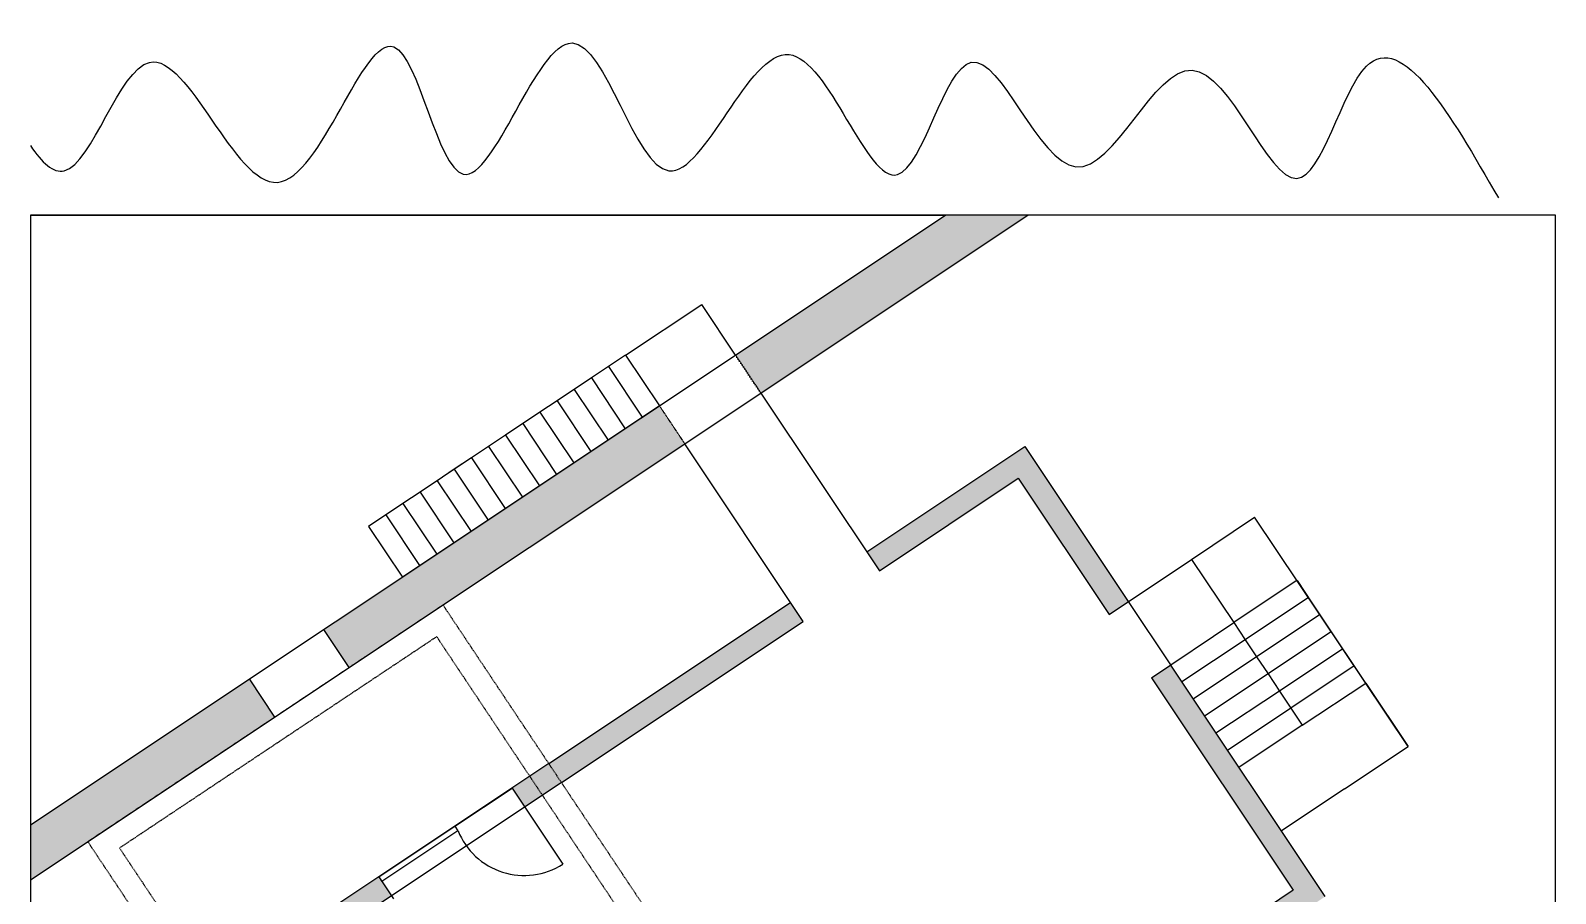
# Model space of a CAD drawing. Header units: inches. Extents: x 15 to 22798, y 21 to 21519.
# Drawn here: x 15 to 2015, y 4227 to 5359 of the extents above; entities that cross this region are included whole.
import ezdxf

# ---------------------------------------------------------------- set-up
doc = ezdxf.new("R2010")
doc.units = ezdxf.units.IN
doc.header["$MEASUREMENT"] = 0
for name, pattern in [('ACAD_ISO07W100', [3, 0, -3]), ('DASHEDX2', [1.5, 1, -0.5]), ('DOT2', [0.125, 0, -0.125])]:
    doc.linetypes.add(name, pattern=pattern)
doc.layers.add('PRIMOPIANO', color=151, linetype='Continuous')

msp = doc.modelspace()

# ---------------------------------------------------------------- hatches: boundary and pattern name
h = msp.add_hatch(color=0)
h.dxf.hatch_style = 1
h.paths.add_polyline_path([(335.3, 4458.2), (302, 4508.2), (14.7, 4316.6), (14.7, 4244.5)])
h.paths.add_polyline_path([(555.7, 4605.2), (644.3, 4664.2), (611.4, 4714.4), (502.5, 4641.8), (399.3, 4573), (432.6, 4523.1)])
h.paths.add_polyline_path([(872.8, 4816.5), (839.5, 4866.5), (611.4, 4714.4), (644.3, 4664.2)])
h.paths.add_polyline_path([(1322.8, 5116.6), (1214.7, 5116.6), (939.3, 4933), (972.6, 4883.1)])
h = msp.add_hatch()
h.set_pattern_fill('ANSI31', color=0)
h.set_pattern_definition([(45, (916.90995, 2993.4354), (-0.088388348, 0.088388348), [])])
h.paths.add_polyline_path([(253.4, 4103.2), (228.5, 4086.6), (622.3, 3495.8), (647.3, 3512.4)])
h.paths.add_polyline_path([(488.1, 4223.6), (475.5, 4242.4), (475.5, 4242.4), (471.4, 4248.5), (253.4, 4103.2), (270.1, 4078.2)])
h.paths.add_polyline_path([(1509.7, 4526.4), (1484.8, 4509.7), (1670.7, 4230.8), (1071.6, 3831.4), (1088.3, 3806.4), (1712.3, 4222.5)])
h.paths.add_polyline_path([(1088.3, 3806.4), (1071.6, 3831.4), (1046.7, 3814.8), (1063.3, 3789.8)])
h.paths.add_polyline_path([(1063.3, 3789.8), (1046.7, 3814.8), (630.6, 3537.4), (647.3, 3512.4)])
h.paths.add_polyline_path([(1028.1, 4583.6), (1011.4, 4608.5), (694.4, 4397.2), (711.1, 4372.2)])
h.paths.add_polyline_path([(669.5, 4380.6), (646.2, 4365), (662.8, 4340.1), (686.1, 4355.6)])
h.paths.add_polyline_path([(694.4, 4397.2), (669.5, 4380.6), (686.1, 4355.6), (711.1, 4372.2)])
h.paths.add_polyline_path([(1310.1, 4771.6), (1429.3, 4592.9), (1454.2, 4609.6), (1318.5, 4813.2), (1111.3, 4675.1), (1127.9, 4650.1)])

# ---------------------------------------------------------------- linework, layer by layer
for p, q in [((14.7, 5116.6), (1214.7, 5116.6)), ((14.7, 5116.6), (14.7, 4316.6)), ((14.7, 4316.6), (1214.7, 5116.6)), ((14.7, 4244.5), (1322.8, 5116.6)), ((795.1, 4933), (894.9, 4999.6)), ((939.3, 4933), (894.9, 4999.6)), ((795.1, 4933), (458.1, 4708.4)), ((795.1, 4933), (839.5, 4866.5)), ((972.6, 4883.1), (1127.9, 4650.1)), ((839.5, 4866.5), (502.5, 4641.8)), ((1028.1, 4583.6), (872.8, 4816.5)), ((1111.3, 4675.1), (1318.5, 4813.2)), ((1318.5, 4813.2), (1454.2, 4609.6)), ((1127.9, 4650.1), (1310.1, 4771.6)), ((1310.1, 4771.6), (1429.3, 4592.9)), ((1537.2, 4665.1), (1619.8, 4720.4)), ((1821.4, 4419.4), (1619.8, 4720.4)), ((458.1, 4708.4), (502.5, 4641.8)), ((694.4, 4397.2), (1011.4, 4608.5)), ((711.1, 4372.2), (1028.1, 4583.6)), ((432.6, 4523.1), (399.3, 4573)), ((1509.7, 4526.4), (1712.3, 4222.5)), ((335.3, 4458.2), (302, 4508.2)), ((1484.8, 4509.7), (1670.7, 4230.8)), ((694.4, 4397.2), (228.5, 4086.6)), ((471.4, 4248.5), (490.6, 4219.8)), ((1670.7, 4230.8), (1071.6, 3831.4))]:
    msp.add_line(p, q)
at = {"ltscale": 0.5}
for p, q in [((795.1, 4933), (772.6, 4918.1)), ((750.2, 4903.1), (727.7, 4888.1)), ((772.6, 4918.1), (750.2, 4903.1)), ((750.2, 4903.1), (794.5, 4836.5)), ((772.6, 4918.1), (817, 4851.5)), ((727.7, 4888.1), (705.2, 4873.1)), ((727.7, 4888.1), (772.1, 4821.5)), ((705.2, 4873.1), (682.8, 4858.2)), ((705.2, 4873.1), (749.6, 4806.6)), ((660.3, 4843.2), (637.8, 4828.2)), ((682.8, 4858.2), (660.3, 4843.2)), ((660.3, 4843.2), (704.7, 4776.6)), ((682.8, 4858.2), (727.1, 4791.6)), ((637.8, 4828.2), (615.4, 4813.2)), ((637.8, 4828.2), (682.2, 4761.6)), ((615.4, 4813.2), (592.9, 4798.2)), ((615.4, 4813.2), (659.7, 4746.7)), ((570.4, 4783.3), (548, 4768.3)), ((592.9, 4798.2), (570.4, 4783.3)), ((570.4, 4783.3), (614.8, 4716.7)), ((592.9, 4798.2), (637.3, 4731.7)), ((548, 4768.3), (525.5, 4753.3)), ((548, 4768.3), (592.4, 4701.7)), ((525.5, 4753.3), (503, 4738.3)), ((525.5, 4753.3), (569.9, 4686.7)), ((480.6, 4723.4), (458.1, 4708.4)), ((503, 4738.3), (480.6, 4723.4)), ((480.6, 4723.4), (525, 4656.8)), ((503, 4738.3), (547.4, 4671.8)), ((458.1, 4708.4), (502.5, 4641.8)), ((1429.3, 4592.9), (1537.2, 4665.1)), ((1537.2, 4665.1), (1592.7, 4582.1)), ((1675.9, 4637.6), (1592.7, 4582.1)), ((1695.5, 4608.2), (1676.1, 4637.3)), ((1454.2, 4609.6), (1509.9, 4526.5)), ((1690.9, 4615.1), (1607.7, 4559.6)), ((1710.5, 4585.7), (1695.5, 4608.2)), ((1484.8, 4509.7), (1592.7, 4582.1)), ((1592.7, 4582.1), (1607.7, 4559.6)), ((1705.9, 4592.6), (1622.7, 4537.2)), ((1765.9, 4502.6), (1710.5, 4585.7)), ((1720.9, 4570.2), (1637.7, 4514.7)), ((1607.7, 4559.6), (1524.5, 4504.2)), ((1607.7, 4559.6), (1622.7, 4537.2)), ((1735.8, 4547.7), (1652.6, 4492.2)), ((1622.7, 4537.2), (1539.5, 4481.7)), ((1622.7, 4537.2), (1637.7, 4514.7)), ((1750.8, 4525.2), (1667.6, 4469.8)), ((1637.7, 4514.7), (1554.5, 4459.2)), ((1637.7, 4514.7), (1652.6, 4492.2)), ((1682.5, 4447.5), (1765.8, 4502.8)), ((1765.9, 4502.6), (1821.4, 4419.4)), ((1652.6, 4492.2), (1569.4, 4436.8)), ((1652.6, 4492.2), (1667.6, 4469.8)), ((1667.6, 4469.8), (1584.4, 4414.3)), ((1667.6, 4469.8), (1682.6, 4447.3)), ((1682.6, 4447.3), (1599.4, 4391.8)), ((1738.1, 4364.1), (1821.4, 4419.4)), ((711.1, 4372.2), (270.1, 4078.2)), ((571.3, 4315.1), (646.2, 4365)), ((646.2, 4365), (712.7, 4265.2)), ((1738.1, 4364.1), (1654.9, 4308.6)), ((471.4, 4248.6), (571.3, 4315.1)), ((575.3, 4309), (475.5, 4242.4)), ((571.2, 4315.2), (575.3, 4309)), ((471.4, 4248.6), (475.5, 4242.4))]:
    msp.add_line(p, q, dxfattribs=at)
at = {"linetype": 'ACAD_ISO07W100', "ltscale": 30}
for p, q in [((939.3, 4933), (972.6, 4883.1)), ((839.5, 4866.5), (872.8, 4816.5))]:
    msp.add_line(p, q, dxfattribs=at)
at = {"linetype": 'ACAD_ISO07W100'}
msp.add_line((939.3, 4933), (972.6, 4883.1), dxfattribs=at)
at = {"linetype": 'DOT2', "ltscale": 0.5}
for p, q in [((939.3, 4933), (972.6, 4883.1)), ((839.5, 4866.5), (872.8, 4816.5))]:
    msp.add_line(p, q, dxfattribs=at)
msp.add_lwpolyline([(14.7, 3116.6), (2014.7, 3116.6), (2014.7, 5116.6), (14.7, 5116.6)], close=True)
at = {"linetype": 'DASHEDX2'}
for points in [[(555.7, 4605.2), (89.8, 4294.6), (844.2, 3163), (1310.1, 3473.6)], [(547.4, 4563.6), (131.4, 4286.3), (852.5, 3204.6), (1268.5, 3481.9)]]:
    msp.add_lwpolyline(points, close=True, dxfattribs=at)
at = {"ltscale": 0.5}
msp.add_arc((662.1, 4343.7), 93.4, 201.7842, 302.8225, dxfattribs=at)
at = {"layer": 'PRIMOPIANO', "ltscale": 0.5}
msp.add_open_spline([(14.7, 5207.9), (29.6, 5185.5), (82.2, 5135.4), (174.8, 5465.4), (342.9, 4978.9), (494.6, 5505.8), (575.9, 5006.3), (729.6, 5514.1), (845.3, 5012.1), (1010.3, 5491.2), (1152.4, 5022.6), (1243.2, 5453), (1385.9, 5041.9), (1539, 5445.5), (1680.3, 5038.9), (1768.8, 5436.9), (1876.6, 5249.2), (1939.7, 5139.4)], degree=3, knots=[792.157331, 792.157331, 792.157331, 792.157331, 863.319149, 1044.248144, 1274.320552, 1508.548645, 1698.829205, 1922.270166, 2132.623589, 2351.831838, 2564.089753, 2740.238526, 2934.263763, 3132.707712, 3330.356491, 3503.770646, 3748.09867, 3748.09867, 3748.09867, 3748.09867], dxfattribs=at)

doc.saveas('drawing.dxf')
